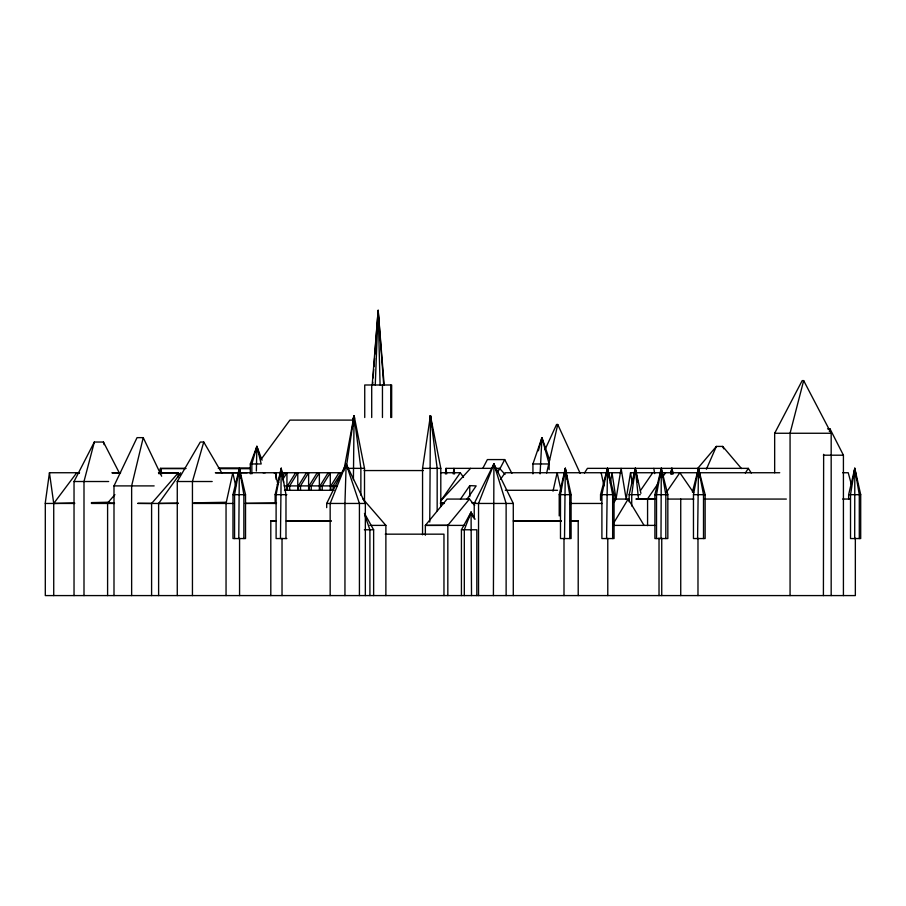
<?xml version="1.0" encoding="UTF-8"?>
<svg xmlns="http://www.w3.org/2000/svg" width="906" height="906" viewBox="0 0 906 906"><rect width="100%" height="100%" fill="white"/><g stroke="black" fill="none" stroke-linecap="round" stroke-linejoin="round"><path stroke-width="1.36" d="M665.819 538.549L665.819 494.676L661.278 468.357L654.902 494.676L654.902 538.549L667.835 538.549L667.835 494.676L661.278 468.357L660.995 538.549M440.803 506.522L440.803 468.357L430.452 415.707L429.75 522.071M513.283 595.582L513.283 503.453L493.929 463.963L493.408 595.582M343.714 471.188L354.087 415.707L353.408 479.659M352.978 423.396L353.102 417.904L353.283 426.148M377.881 321.675L378.164 310.418L384.167 384.993M285.979 538.549L285.979 494.676L281.211 468.357L280.452 538.549M365.345 595.582L365.345 503.453L346.171 463.963L344.948 503.453L344.948 595.582M375.254 384.993L378.164 310.418L383.725 384.993M671.652 473.895L671.901 468.357L673.056 473.623M372.581 384.993L372.796 382.185M373.113 377.961L373.736 369.523M373.952 366.704L374.586 358.266M374.891 354.042L378.153 310.418L378.663 323.08M372.185 384.993L378.153 310.418L380.09 384.993M445.424 473.974L446.046 468.357L492.434 468.357M453.272 473.974L453.906 468.357L454.54 473.974M671.255 473.895L671.89 468.357L672.932 473.895M430.067 418.481L430.418 415.707L429.591 419.863M353.204 422.638L354.099 415.707L354.155 418.481M640.916 493.362L635.31 468.357L631.731 494.676L631.731 506.001M79.332 472.739L49.456 472.739L45.3 502.728L45.3 595.582L855.343 595.582L855.343 538.232M564.506 473.895L565.299 468.357L571.097 494.676L571.097 538.549L560.486 538.549L560.486 494.676L565.299 468.357L567.224 479.444M346.59 465.582L354.099 415.707M422.558 534.8L422.558 468.357L430.418 415.707M853.543 476.669L854.8 468.357L860.7 494.676L860.7 538.549L850.519 538.549L850.519 494.676L854.8 468.357L859.296 494.676L859.296 538.549M610.361 483.272L611.98 472.739L616.023 499.07L614.053 502.445M238.233 475.288L239.32 468.357L245.526 494.676L245.526 538.549L232.978 538.549L232.978 494.676L239.32 468.357L243.861 494.676L243.861 538.549M279.897 476.669L281.2 468.357L283.555 482.207M697.586 473.895L698.458 468.357L705.128 494.676L705.128 538.549L693.464 538.549L693.464 494.676L698.458 468.357L703.509 494.676L703.509 538.549M616.023 499.07L621.097 468.357L626.159 499.07L630.531 472.739L779.726 472.739M659.613 478.051L661.255 468.357L661.278 471.131M606.216 475.288L607.439 468.357L614.053 494.676L614.053 538.549L601.901 538.549L601.901 494.676L607.439 468.357L609.659 479.444M633.351 479.444L635.287 468.357L637.881 482.207M661.255 468.357L656.522 494.676L656.522 538.549M281.449 473.895L281.211 468.357L276.104 494.676L276.104 538.549L286.862 538.549M670.802 473.895L671.89 468.357L672.694 473.895M226.047 503.453L232.808 472.739L235.707 485.899M553.011 491.165L557.133 472.739L561.244 491.165M546.669 473.011L557.745 424.484L556.556 424.484L544.97 449.75M670.689 473.623L671.89 468.357L672.059 472.513M275.141 501.754L275.141 494.676L281.188 468.357M559.217 515.91L559.217 494.676L565.299 468.357L569.738 494.676L569.738 538.549M629.149 501.754L629.149 494.676L635.276 468.357L638.356 497.507M848.639 498.923L848.639 494.676L854.8 468.357L856.034 476.669M113.997 595.582L113.997 485.899L137.044 437.643L143.239 437.643L131.642 485.899L131.642 595.582M255.56 451.822L256.885 446.42L262.072 460.203M829.352 431.505L830.009 428.866L827.552 428.866M692.422 492.049L698.458 468.357L700.304 478.051M774.664 472.785L774.664 433.261L802.184 380.611L803.667 380.611L790.066 433.261L790.066 595.582M119.366 473.011L103.443 442.037L94.337 442.037L83.998 481.46L83.998 595.582M600.542 500.339L600.542 494.676L607.428 468.357L612.649 494.676L612.649 538.549M159.082 473.906L160.509 468.606L185.775 468.561M538.357 450.803L541.935 437.643L549.614 460.022M177.27 595.582L177.27 481.516L200.305 442.037L203.748 442.037L192.446 481.46L192.446 595.582M493.057 466.601L493.861 463.963L496.341 470.554M344.393 469.229L346.103 463.963L348.085 469.229M532.932 473.872L532.932 463.963L541.935 437.643L549.127 463.963L549.127 469.625M250.316 473.872L250.316 463.963L256.885 446.42L259.229 454.518M823.645 454.325L823.407 595.582M461.426 595.582L461.426 529.772L471.041 512.23L464.314 529.772L464.314 595.582M506.126 595.582L506.126 503.453L493.917 463.963L478.538 503.453L478.538 595.582M359.422 595.582L359.422 503.453L346.16 463.963L330.158 503.453L330.158 595.582M468.357 518.492L471.041 512.23M706.397 469.229L716.363 446.42L722.694 446.42L741.482 468.561M497.824 472.071L499.523 468.357L505.038 474.37M326.692 507.643L326.692 503.453L346.092 463.963M493.849 463.963L474.234 503.453L474.234 518.81M74.032 595.582L74.032 481.516L94.337 442.037M482.796 468.357L487.371 459.58L504.71 459.58L511.89 473.374M499.478 469.614L504.71 459.58M613.668 523.034L628.152 499.07L644.064 525.389M322.219 490.123L322.219 485.865L330.294 472.773L328.142 472.739L320.022 485.899L320.022 490.123M289.671 490.123L289.671 485.865L297.78 472.739L295.594 472.785L287.474 485.899L287.474 490.123M300.498 490.123L300.498 485.899L308.618 472.773L306.466 472.739L298.357 485.876L298.357 490.123M311.245 490.123L311.245 485.865L319.365 472.773L317.213 472.739L309.059 485.899L309.059 490.123M333.057 490.123L333.057 485.865L341.166 472.773L339.025 472.739L330.86 485.899L330.86 490.123M277.293 484.71L278.788 482.32M282.513 476.363L284.756 472.773L286.942 472.739L286.942 490.123M283.216 478.708L286.942 472.739M584.461 473.034L587.428 468.357L748.311 468.357L751.278 473.034M745.355 473.034L748.311 468.357M460.486 499.138L469.761 485.627L476.16 485.899L466.873 499.387M640.417 490.644L652.728 472.739M658.526 482.898L647.575 498.832L647.575 525.639M662.399 477.258L665.593 472.739M666.091 492.751L679.862 472.739L693.634 492.751M463.498 477.349L460.305 472.739L441.324 500.101M158.618 595.582L158.618 503.453L180.69 472.762M500.52 479.24L505.208 472.739L605.876 472.739M261.03 459.433L289.92 420.101L354.246 420.101M447.824 595.582L447.824 525.321L469.467 499.07L474.676 505.378M697.609 468.527L716.363 446.42M151.596 595.582L151.596 503.453L178.233 472.864L158.946 472.807L178.233 472.739L179.966 474.925M107.599 595.582L107.599 503.023L114.915 494.665M440.543 501.109L470.576 468.357M74.643 502.989L53.726 503.453L49.456 472.739M91.381 502.615L109.513 502.207M263.08 472.785L265.277 472.739M289.671 485.865L287.474 485.899L297.78 485.899M311.245 485.865L309.059 485.899L319.365 485.899M322.219 485.865L320.022 485.899L330.294 485.899M333.057 485.865L330.86 485.899L337.111 485.899M158.618 503.453L178.289 503.113M193.737 502.841L226.047 502.275L226.047 595.582M245.039 503.374L276.557 502.932M273.872 472.762L276.07 472.739L276.07 479.319M447.824 525.321L425.356 525.389L425.356 535.22M219.456 468.504L250.328 468.459M117.791 472.807L120.6 472.796M158.527 472.751L161.336 472.739M578.209 520.882L569.738 520.893L578.209 521.007L578.209 595.582M774.664 433.261L831.176 433.261L831.176 595.582M823.407 455.197L843.418 455.197L843.418 595.582M250.316 463.963L261.188 463.963L256.896 446.42L251.845 463.963L251.845 473.872M532.932 463.963L549.127 463.963M218.289 468.357L250.418 468.357M347.383 468.357L364.506 468.357L364.506 500.871M422.558 468.357L440.803 468.357M494.676 468.357L499.523 468.357M364.144 470.554L423.272 470.554M247.236 472.739L215.356 472.751L342.14 472.739M440.554 472.739L460.305 472.739M608.685 472.739L621.505 472.739M842.625 472.739L848.22 472.739L851.425 484.585M74.032 481.516L108.663 481.516M177.27 481.516L212.185 481.516M113.997 485.899L154.145 485.899M284.212 485.899L286.942 485.899M308.618 485.899L298.357 485.899L300.498 485.899M284.507 490.293L334.065 490.293M505.355 490.293L557.53 490.293M232.978 494.676L245.526 494.676M275.141 494.676L286.862 494.676M559.217 494.676L571.097 494.676M600.542 494.676L614.053 494.676M629.149 494.676L640.259 494.676M654.902 494.676L667.835 494.676M693.464 494.676L705.128 494.676M848.639 494.676L860.7 494.676M469.467 499.07L447.054 499.07L425.356 525.389L464.597 525.389M613.339 499.07L628.651 499.07M667.314 499.07L693.803 499.07M704.675 499.059L786.351 499.07M842.671 499.036L849.715 499.07M45.3 503.453L74.643 503.453M91.381 503.453L114.473 503.453M137.848 503.453L178.289 503.453M193.737 503.453L232.808 503.453M245.232 503.453L276.364 503.453M326.692 503.453L365.345 503.453M440.327 503.453L444.291 503.453M472.683 503.453L513.283 503.453M569.648 503.453L602.128 503.453M270.803 521.007L276.421 521.007L270.803 520.882L270.803 595.582M369.875 525.389L385.877 525.389L385.877 595.582M613.521 525.389L654.845 525.389M364.359 529.772L373.634 529.772L373.634 595.582M461.426 529.772L476.828 529.772L476.828 595.582M385.243 534.166L443.963 534.166L443.963 595.582M160.509 473.94L160.509 468.357L185.775 468.402M219.456 468.447L250.328 468.504M79.49 472.751L76.67 472.739L79.49 472.751L76.67 472.864L53.726 503.453L53.726 595.582M117.587 472.796L120.419 472.796M158.516 472.853L161.336 472.853M107.599 503.023L114.473 503.09M137.848 503.317L151.596 503.453M471.811 502.921L475.684 503.045M440.463 502.637L444.268 502.819M363.023 499.07L385.877 525.389M203.748 442.037L221.834 473.011M471.516 595.582L471.063 512.23L475.095 519.251M364.461 513.396L373.634 529.772M803.667 380.611L831.176 433.261M830.009 428.866L843.418 455.197M143.239 437.643L161.653 476.228M557.745 424.484L580.191 473.408M722.694 446.42L723.758 448.844M471.075 512.23L473.091 517.235M364.676 514.733L369.908 529.772L369.908 595.582M160.509 468.357L161.925 473.645M103.443 442.037L104.133 444.665M275.277 472.739L277.938 484.585M601.131 472.739L603.985 485.899M360.871 495.22L360.871 468.357L354.121 415.707L364.506 468.357M630.531 472.739L632.275 483.272M653.804 468.357L654.664 473.623M240.928 478.051L239.331 468.357L234.563 494.676L234.563 538.549M354.133 415.707L354.54 418.481M430.475 418.481L430.441 415.707L432.105 426.794M432.513 429.569L432.932 432.332M430.452 415.707L437.168 468.357L437.168 510.769M446.046 468.357L446.669 473.974M542.15 440.418L541.958 437.643L540.089 473.872M607.586 472.513L607.45 468.357L606.59 538.549M565.401 471.131L565.31 468.357L564.517 538.549M256.976 449.116L256.896 446.42L256.364 471.041M239.411 471.131L239.331 468.357L238.776 538.549M430.52 417.904L430.61 422.026M635.299 468.357L635.344 471.131M854.856 472.513L854.811 468.357L854.686 538.549M698.481 471.131L698.469 468.357L697.586 538.549M697.982 538.232L697.982 595.582M680.734 499.07L680.734 595.582M661.742 538.232L661.742 595.582M659.024 538.028L659.024 595.582M607.779 538.345L607.779 595.582M563.996 538.345L563.996 595.582M469.761 485.627L469.761 496.601M391.664 417.507L391.664 384.993L364.733 384.993L364.733 417.507M390.746 384.993L390.746 417.507M382.457 384.993L382.457 417.507M371.709 384.993L371.709 417.507M330.294 472.773L330.294 490.123M319.365 472.773L319.365 490.123M308.618 472.773L308.618 490.123M297.78 472.739L297.78 490.123M282.026 538.345L282.026 595.582M239.569 538.345L239.569 595.582M178.233 472.739L178.233 477.032M647.575 498.832L635.921 499.047L655.298 499.07L647.575 498.912M120.385 472.773L111.925 472.796L120.385 472.841M561.267 520.905L513.249 520.973L561.267 521.007M331.166 521.007L286.239 521.007L331.166 520.973"/></g></svg>
